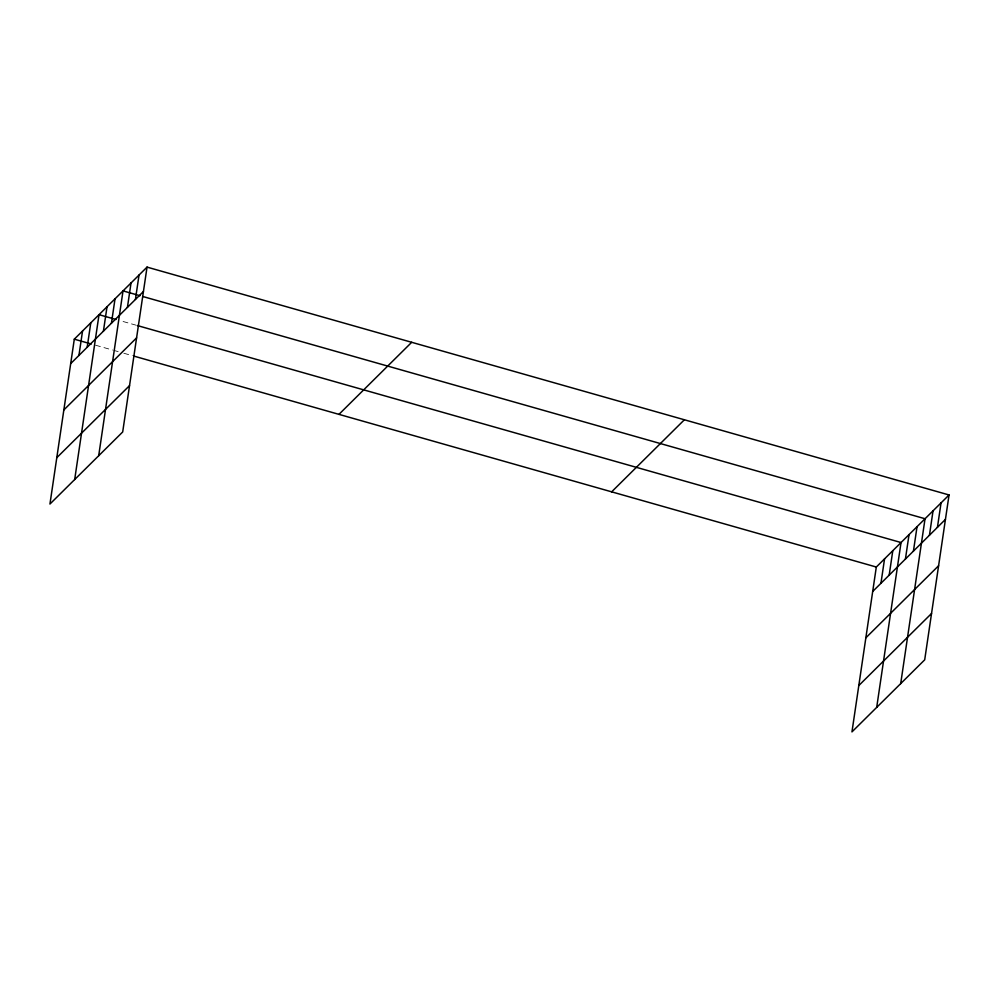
<?xml version="1.0" encoding="UTF-8"?>
<svg xmlns="http://www.w3.org/2000/svg" width="999" height="999" viewBox="0 0 999 999"><rect width="100%" height="100%" fill="white"/><g stroke="black" fill="none" stroke-linecap="round" stroke-linejoin="round"><path stroke-width="0.75" stroke-dasharray="5 3.75" d="M123.089 321.503L135.827 325.125M95.529 345.204L112.512 350.025M113.923 350.424L118.169 351.636M123.826 353.246L132.318 355.656"/><path stroke-width="1.5" d="M147.04 267.108L74.301 339.173L49.95 504.033L122.69 431.968L147.04 267.108L949.05 494.967L924.699 659.827L851.96 731.892L876.31 567.032L949.05 494.967M78.933 355.432L82.542 331.006M87.175 347.265L90.784 322.839M74.688 479.532L99.026 314.673L116.009 319.493M103.421 331.168L107.03 306.743M111.426 323.251L115.035 298.813M98.689 455.756L123.027 290.884L140.01 295.716M127.422 307.392L131.031 282.954M135.427 299.463L139.036 275.037M880.943 583.291L884.552 558.866M889.185 575.124L892.794 550.699M876.697 707.392L901.036 542.532L137.238 325.524M905.431 559.04L909.04 534.602M913.436 551.111L917.045 526.673M900.698 683.616L925.049 518.743L142.845 296.516M929.445 535.252L933.041 510.826M937.437 527.322L941.046 502.897M70.692 363.599L143.431 291.533M63.849 409.94L136.588 337.874M56.793 457.692L129.533 385.626M338.961 414.36L411.7 342.295M611.65 491.833L684.39 419.767M872.701 591.458L945.441 519.405M865.858 637.812L938.598 565.746M858.803 685.551L931.543 613.486M74.301 339.173L91.284 343.993M133.741 356.056L876.31 567.032"/></g></svg>
